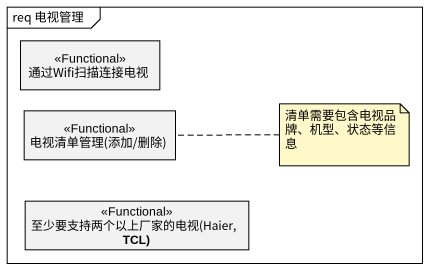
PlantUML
@startuml
mainframe req 电视管理
hide circle
hide empty members
class 通过Wifi扫描连接电视 <<Functional>>
class "电视清单管理(添加/删除)" as 电视清单管理_添加_删除 <<Functional>>
class "至少要支持两个以上厂家的电视(Haier, TCL)" as 至少要支持两个以上厂家的电视_Haier_TCL <<Functional>>
note right of 电视清单管理_添加_删除 : 清单需要包含电视品牌、机型、状态等信息
@enduml
